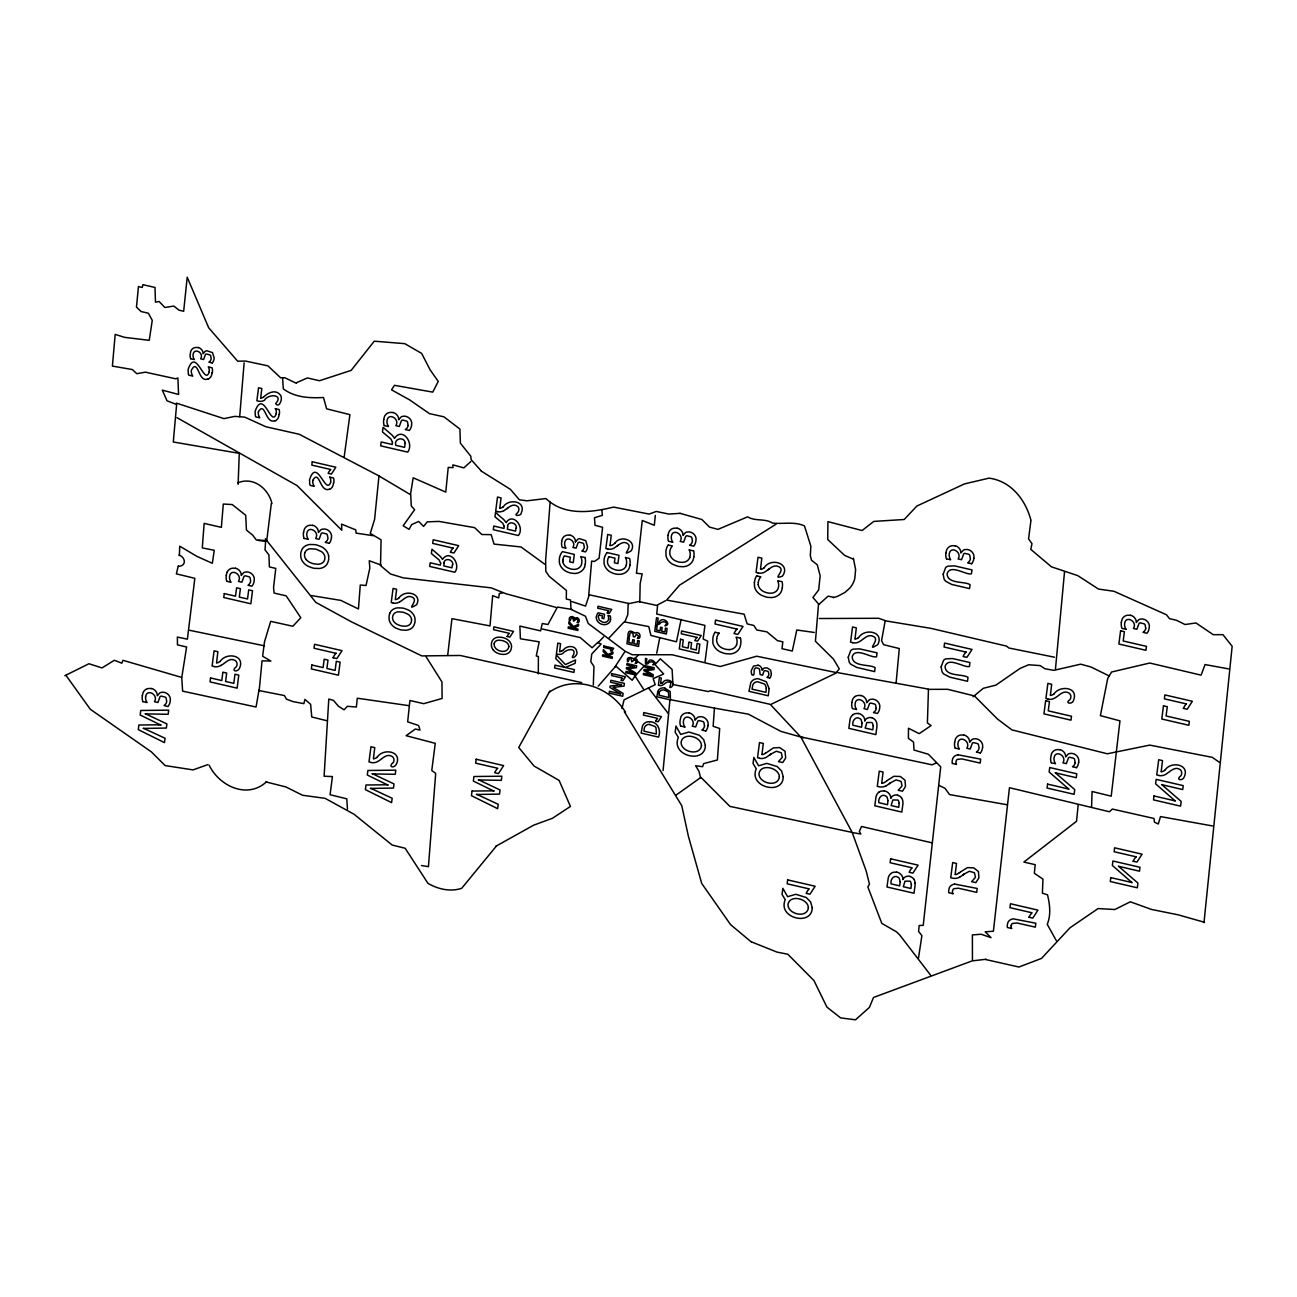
<?xml version="1.0" encoding="UTF-8"?>
<svg xmlns="http://www.w3.org/2000/svg" width="1297" height="1297" viewBox="0 0 1297 1297"><rect width="100%" height="100%" fill="white"/><g stroke="black" fill="none" stroke-linecap="round" stroke-linejoin="round"><path stroke-width="1.5" d="M538.304 673.873L538.385 656.477L536.277 655.99L539.195 641.837L520.389 638.773L519.87 626.078L540.606 630.877L542.292 623.533L547.95 624.522L557.467 607.061L571.993 609.46M639.778 602.197L640.167 583.569L642.177 573.89L636.438 573.242L642.258 520.47L654.304 525.285L655.325 515.379M1091.588 806.945L1092.058 791.494L1111.221 796.163L1119.959 720.856L1100.375 715.636L1107.735 678.331L1111.594 672.008L1149.742 663.026L1201.119 675.153L1205.026 664.567L1228.535 668.879M593.329 685.011L593.961 666.447L590.784 661.648L591.772 653.996L601.176 643.993L598.03 642.809L603.608 636.892M179.391 555.651L179.732 546.183L197.014 556.429L212.335 563.287L214.248 550.285L202.283 547.901L204.148 523.388L221.365 527.376L223.295 504.047L232.212 504.549L245.717 515.282L246.43 530.051L252.769 535.223L256.32 539.957L266.744 540.606L271.332 503.479M238.113 484.284L239.28 453.366L173.295 441.985L176.619 404.551L167.037 400.773L162.287 390.121L178.581 394.483L177.884 377.946L175.792 378.821L145.345 372.158L136.817 373.698L132.326 369.532L112.401 366.094L115.19 334.383L124.658 337.366L149.236 340.317L152.268 320.359L148.377 313.226L141.146 311.556L136.461 307.146L138.471 286.572L142.297 287.448L142.881 284.659L154.992 287.464L155.494 302.201L159.093 301.471L164.881 307.502L173.83 306.06L178.986 310.178L183.671 311.264L187.206 277.201L208.687 327.784L237.643 361.182L245.538 361.069L267.912 365.851L280.606 377.767L284.983 377.8L296.527 383.393M628.218 603.348L627.764 614.746L624.797 621.96L648.776 626.597L650.932 635.449L676.45 641.804L681.12 619.431M562.849 560.028L562.882 561.633M663.059 770.613L669.982 699.618L714.469 708.113L713.139 726.288L719.689 728.492L717.387 759.977L703.752 763.576L702.585 766.689L695.614 765.749L698.953 771.261L700.623 777.957M771.423 673.856L770.58 670.176L767.451 668.036A6.696 5.658 28.5 0 0 766.543 667.874L765.295 667.874A4.345 3.68 28.5 0 0 763.593 668.522L762.069 670.322A5.026 4.248 28.5 0 0 758.032 665.102M550.155 501.923L545.632 560.061L545.826 571.393L549.198 576.338L566.416 590.443L566.303 599.036L570.518 600.008L570.988 609.331L585.466 616.253L588.206 623.435L625.349 651.37L632.255 654.758L672.008 654.742L720.273 666.512L756.686 656.217L836.419 672.592M239.702 416.645L244.128 362.868M818.537 604.224L815.424 641.269L833.485 659.135L839.24 668.798L836.014 673.094L770.467 704.595L800.979 737.231L852.145 832.35L866.185 870.984L869.476 884.23L867.806 886.824L881.782 923.351L896.389 931.797L899.664 934.926L930.824 975.457M588.692 595.55L591.643 561.066L594.383 561.471L599.101 558.277L602.602 527.295L595.015 525.317L594.464 517.746L602.392 515.298L601.808 509.98M918.454 958.288L921.891 935.64L918.616 931.489L919.135 925.523L923.221 925.345L940.714 766.819L928.409 754.27L914.012 750.039L913.526 742.03L908.419 738.382L908.467 728.233L919.168 733.648L931.1 725.59L927.404 722.932L928.457 689.356L947.718 689.307L974.469 695.954L997.571 719.105L1011.871 729.871L1107.33 753.784L1149.758 745.11L1212.273 757.335L1219.472 762.377M896.097 682.984L899.291 648.549L883.565 644.674L881.571 640.605L885.04 621.571M1055.466 669.155L1064.529 571.815M408.101 425.448L407.501 421.947A3.21 2.724 28.5 0 0 406.691 421.087L402.654 420.066A3.551 2.999 28.5 0 0 401.486 420.536L399.281 426.47L395.877 425.675C400.254 418.704 388.046 412.041 387.025 420.763A9.792 8.285 28.5 0 0 388.452 426.535L384.366 425.578M657.579 605.65L656.736 614.016L704.92 625.397L703.169 638.983L707.692 641.156L705.065 661.519M704.482 725.947L703.882 722.445A3.21 2.724 28.5 0 0 703.071 721.586L699.034 720.565A3.551 2.999 28.5 0 0 697.867 721.035L695.678 726.968L692.258 726.174C696.651 719.187 684.411 712.556 683.406 721.262A9.792 8.285 28.5 0 0 684.832 727.033M876.172 708.454L875.588 704.968A3.21 2.724 28.5 0 0 874.778 704.093L870.741 703.071A3.551 2.999 28.5 0 0 869.574 703.541L867.369 709.475L863.964 708.681C868.358 701.693 856.101 695.062 855.096 703.768A9.792 8.285 28.5 0 0 856.539 709.54L852.453 708.584A13.392 11.333 28.5 0 1 851.87 702.634M1075.132 762.636L1074.548 759.134A3.21 2.724 28.5 0 0 1073.738 758.275L1069.701 757.253A3.551 2.999 28.5 0 0 1068.533 757.724L1066.329 763.657L1062.924 762.863C1067.318 755.875 1055.061 749.244 1054.056 757.951A9.792 8.285 28.5 0 0 1055.499 763.722L1051.413 762.766M1078.18 804.756L1076.542 821.277L1023.884 862.067L1035.201 864.694L1034.341 873.286L1042.966 879.123L1042.399 893.195L1047.522 894.833C1049.808 904.382 1051.17 915.05 1047.246 924.307L1056.277 940.601M1145.705 628.251L1145.105 624.749A3.21 2.724 28.5 0 0 1144.294 623.889L1140.258 622.868A3.551 2.999 28.5 0 0 1139.09 623.338L1136.885 629.272L1133.481 628.478C1137.874 621.49 1125.634 614.859 1124.629 623.565A9.792 8.285 28.5 0 0 1126.055 629.337M1203.989 922.67L1232.15 646.295L1222.958 634.655L1213.279 634.687L1195.947 622.965L1185.053 624.522L1176.444 620.258L1169.505 618.653L1166.457 614.762L1113.977 591.286L1098.462 589.049L1077.791 575.641L1051.429 566.821L1030.775 549.344L1032.007 543.735L1028.57 538.855L1030.953 520.373M716.657 638.724L716.641 640.945A9.063 7.669 28.5 0 0 722.364 648.143L724.877 649.067A16.213 13.716 28.5 0 0 726.596 649.424L729.271 649.619M754.368 582.337L754.53 586.698A12.111 10.246 28.5 0 0 756.978 591.627A12.824 10.846 28.5 0 0 761.55 595.307L765.538 596.847A20.622 17.461 28.5 0 0 767.873 597.35L771.553 597.56A13.667 11.56 28.5 0 0 777.211 595.907A14.77 12.5 28.5 0 0 778.265 595.193A13.862 11.722 28.5 0 0 781.556 590.946L782.35 587.817M758.291 582.321L758.275 584.542M331.465 537.866C332.567 532.727 327.476 527.911 322.402 529.192A6.015 5.091 28.5 0 0 320.959 529.727L318.397 532.516A7.036 5.95 28.5 0 0 312.739 525.204M708.049 725.526C709.151 720.402 704.06 715.571 698.986 716.852A6.015 5.091 28.5 0 0 697.543 717.387L694.981 720.192A7.036 5.95 28.5 0 0 689.323 712.864M973.885 558.294C974.987 553.171 969.897 548.355 964.822 549.62A6.015 5.091 28.5 0 0 963.379 550.171L960.818 552.96A7.036 5.95 28.5 0 0 955.159 545.648M982.591 747.575C983.693 742.451 978.603 737.636 973.528 738.901A6.015 5.091 28.5 0 0 972.085 739.452L969.605 742.257A7.036 5.95 28.5 0 0 963.866 734.929M1078.699 762.214C1079.801 757.091 1074.71 752.26 1069.636 753.541A6.015 5.091 28.5 0 0 1068.193 754.076L1065.648 756.881A7.036 5.95 28.5 0 0 1059.973 749.553M447.692 655.342L451.94 618.669L490.007 625.916L492.665 595.631L498.713 597.933L499.28 593.556L502.393 592.924M260.697 397.871L261.832 388.533L258.557 387.771L256.871 400.773L258.703 401.195A8.82 7.474 28.5 0 0 264.507 400.254C268.268 393.445 284.108 394.239 275.71 403.545C278.725 408.814 283.589 398.682 280.233 394.855C275.645 389.051 267.912 392.683 263.729 396.963M372.271 773.839L372.271 773.774A16.521 13.975 28.5 0 0 374.817 773.936M395.374 599.376L396.606 589.26L393.056 588.433L391.24 602.521L393.218 602.975M444.174 562.882L443.785 565.93L451.972 567.827L452.377 564.746M499.831 508.002L501.064 497.886L497.513 497.059L495.697 511.148L497.675 511.602M507.743 526.16L507.354 529.208L515.541 531.105L515.947 528.025M559.607 651.516L560.547 643.734L557.823 643.101L556.413 653.931L557.937 654.288A7.36 6.226 28.5 0 0 562.785 653.493C565.541 649.489 576.208 646.879 573.712 654.531C568.767 661 578.705 656.201 576.776 651.516C575.884 645.128 567.032 645.322 563.644 649.635M564.487 667.355L554.97 665.15L554.597 667.955L573.939 672.43L574.295 669.625L565.216 667.469A4.75 4.021 28.5 0 0 565.93 667.209L575.106 663.367L575.56 659.946L565.395 664.583L556.283 654.953L555.813 658.681L564.13 666.998M610.028 545.389L611.244 535.256L607.709 534.445L605.877 548.518L607.855 548.988M646.36 662.637L646.83 658.73L645.468 658.422L645.517 664.015A3.68 3.113 28.5 0 0 647.933 663.626C650.105 660.092 656.169 662.264 652.813 664.842C659.606 664.242 649.716 656.736 648.597 661.519M657.595 622.852L658.163 618.183L656.525 617.794L655.682 624.295L656.59 624.505A4.41 3.729 28.5 0 0 659.492 624.035C661.94 619.869 669.803 622.187 664.923 625.803C672.721 624.781 662.232 614.973 659.119 622.398A2.837 2.399 28.5 0 1 657.628 622.965M659.265 693.652L659.054 695.257L668.782 697.51L668.474 692.63A3.599 3.048 28.5 0 0 667.631 691.625L665.393 690.49M761.988 754.335L763.301 743.44L759.491 742.549L757.529 757.724L759.653 758.21M855.031 638.756L856.344 627.845L852.534 626.97L850.573 642.128L852.696 642.631M955.192 874.356L956.505 863.445L952.695 862.57L950.733 877.729L952.857 878.231A10.295 8.706 28.5 0 0 959.634 877.129M1050.375 695.176L1051.689 684.265L1047.879 683.373L1045.917 698.548L1048.057 699.034M344.191 456.852L349.914 414.651L326.601 408.814L323.504 397.498C309.643 398.244 294.857 397.579 283.33 388.873L282.633 378.562M209.255 371.769C204.553 386.846 196.09 346.234 188.162 369.337A10.263 8.69 28.5 0 0 188.114 369.775L188.276 373.39A7.944 6.728 28.5 0 0 188.73 375.157L192.767 376.065A9.355 7.928 28.5 0 1 191.372 370.245C198.392 357.259 198.068 383.458 207.893 378.902M276.277 413.63C271.365 428.675 263.567 387.998 255.185 411.1A10.263 8.69 28.5 0 0 255.136 411.538L255.298 415.153A7.944 6.728 28.5 0 0 255.752 416.921L259.805 417.829A9.355 7.928 28.5 0 1 258.395 412.008M330.703 482.111C325.79 496.297 316.987 456.625 309.61 479.582A10.263 8.69 28.5 0 0 309.561 480.02L309.724 483.635A7.944 6.728 28.5 0 0 310.178 485.402L314.214 486.31A9.355 7.928 28.5 0 1 312.82 480.49M258.265 411.96C265.22 400.125 265.285 424.605 274.932 420.666M312.674 480.441C319.629 468.606 319.711 493.087 329.341 489.147M145.637 696.797C146.642 688.107 158.883 694.738 154.489 701.726L157.91 702.504L160.098 696.57A3.551 2.999 28.5 0 1 161.266 696.116L165.303 697.121A3.21 2.724 28.5 0 1 166.113 697.997L166.713 701.499A8.431 7.134 28.5 0 1 164.054 705.552L167.978 706.492A13.878 11.738 28.5 0 0 170.215 701.061C171.463 695.97 166.243 691.106 161.217 692.403A6.015 5.091 28.5 0 0 159.774 692.938L157.294 695.759A7.036 5.95 28.5 0 0 151.554 688.415M142.281 695.63L143.108 692.566A9.76 8.252 28.5 0 1 145.637 689.534M226.229 575.333L227.072 572.269M303.466 532.418L304.309 529.354A9.76 8.252 28.5 0 1 306.822 526.323L307.178 526.128A7.409 6.274 28.5 0 1 311.361 525.269L311.799 525.334A9.306 7.879 28.5 0 1 312.69 525.496M383.653 419.58L384.496 416.515A9.76 8.252 28.5 0 1 387.025 413.484L387.365 413.289A7.409 6.274 28.5 0 1 391.564 412.446L391.986 412.495A9.306 7.879 28.5 0 1 392.878 412.673M667.987 535.288L668.83 532.224A9.76 8.252 28.5 0 1 671.343 529.192L671.7 529.014A7.409 6.274 28.5 0 1 675.883 528.155L676.321 528.219A9.306 7.879 28.5 0 1 677.212 528.382M851.74 702.585L852.583 699.521A9.76 8.252 28.5 0 1 855.096 696.489M945.886 552.862L946.729 549.782A9.76 8.252 28.5 0 1 949.242 546.75L949.599 546.572A7.409 6.274 28.5 0 1 953.781 545.713L954.219 545.778A9.306 7.879 28.5 0 1 955.111 545.94M954.592 742.143L955.435 739.079A9.76 8.252 28.5 0 1 957.948 736.048L958.305 735.853A7.409 6.274 28.5 0 1 962.487 734.994L962.925 735.059A9.306 7.879 28.5 0 1 963.817 735.221M1121.257 622.382L1122.1 619.317A9.76 8.252 28.5 0 1 1124.629 616.286L1124.969 616.091A7.409 6.274 28.5 0 1 1129.168 615.248L1129.59 615.297A9.306 7.879 28.5 0 1 1130.481 615.475M585.32 564.114L584.558 567.097M630.018 565.022L629.256 568.005A13.343 11.3 28.5 0 1 624.651 573.031A12.857 10.879 28.5 0 1 618.669 574.36L615.913 574.052A18.401 15.564 28.5 0 1 613.821 573.517L610.725 572.253A11.916 10.084 28.5 0 1 604.062 563.433L604.029 559.866A19.406 16.423 28.5 0 1 607.077 552.538M693.879 556.98L693.084 560.109A13.862 11.722 28.5 0 1 689.793 564.357A14.77 12.5 28.5 0 1 688.723 565.054A13.667 11.56 28.5 0 1 683.081 566.724L679.401 566.513A20.622 17.461 28.5 0 1 677.066 566.011L673.062 564.471A12.824 10.846 28.5 0 1 668.49 560.79A12.111 10.246 28.5 0 1 666.042 555.862L665.896 551.501A18.109 15.321 28.5 0 1 668.198 544.999M410.565 494.092L413.176 477.782L445.779 492.098L448.227 467.423L453.01 467.617L452.864 464.877L463.872 467.877L470.762 461.586M259.027 689.891L256.06 707.011L182.618 691.139L181.775 678.088M561.633 541.319L562.185 539.276A9.128 7.717 28.5 0 1 564.681 536.099A7.004 5.934 28.5 0 1 569.302 535.175A8.641 7.312 28.5 0 1 570.129 535.337M1011.141 925.75L1011.563 924.421A3.713 3.145 28.5 0 1 1012.438 923.496L1016.994 922.978L1035.33 927.16L1035.833 923.221L1013.233 918.843A8.382 7.085 28.5 0 0 1007.834 922.637L1007.364 924.68A10.019 8.479 28.5 0 0 1007.396 927.501L1011.611 928.457M656.72 653.25L659.687 638.156M178.273 565.93L176.376 573.858L194.842 578.332L187.4 639.178L177.381 637.054L177.462 644.868L186.606 646.992L181.791 677.439L122.907 660.303L121.869 663.172L114.363 660.27L101.993 667.923L88.958 663.74L64.85 675.705M621.944 708.551L624.1 699.813L655.18 684.686L653.185 678.59L663.659 674.018L655.001 664.583L660.319 658.811L672.105 669.447L672.948 684.508L708.259 691.56L710.399 690.701L769.705 704.222M626.24 565.314L626.5 564.033A13.229 11.187 28.5 0 0 625.511 557.467M689.712 557.451L689.972 556.575A12.451 10.538 28.5 0 0 689.258 549.896M736.55 644.69L736.809 643.815A12.451 10.538 28.5 0 0 736.096 637.135L740.392 638.14M304.941 552.635L304.714 553.397A10.668 9.03 28.5 0 0 304.519 554.613L304.519 555.408A7.409 6.274 28.5 0 0 306.076 559.429M657.757 691.658L656.898 696.781L670.436 699.91L670.209 691.56L664.761 688.14M390.04 612.784L389.311 614.908A17.056 14.445 28.5 0 0 389.035 616.707L389.149 619.577A11.187 9.468 28.5 0 0 391.597 624.684A12.224 10.344 28.5 0 0 395.909 628.105L399.654 629.548A20.995 17.769 28.5 0 0 401.827 630.002L405.88 630.229A12.289 10.392 28.5 0 0 410.873 628.705A11.268 9.533 28.5 0 0 413.808 625.64L414.797 622.965A17.51 14.818 28.5 0 0 415.072 621.15L415.04 618.88A11.138 9.419 28.5 0 0 412.527 613.319A12.159 10.295 28.5 0 0 408.198 609.914L404.453 608.488A21.595 18.271 28.5 0 0 402.248 608.017L397.547 607.839A11.608 9.825 28.5 0 0 389.992 612.768M575.43 541.87L577.813 539.26A5.626 4.75 28.5 0 1 579.646 538.677L585.709 540.671L587.557 546.815A12.889 10.911 28.5 0 1 585.498 551.906L581.818 551.03A7.831 6.631 28.5 0 0 584.331 547.237L583.715 543.962A2.983 2.529 28.5 0 0 582.953 543.151L579.208 542.211A3.307 2.789 28.5 0 0 578.122 542.649L576.079 548.161L572.917 547.415C576.97 540.946 565.638 534.769 564.681 542.859A9.095 7.685 28.5 0 0 566.011 548.226L562.217 547.334A12.808 10.83 28.5 0 1 561.779 541.368M574.571 619.009L575.155 618.215A2.221 1.881 28.5 0 1 576.354 617.761L576.776 617.777M549.912 690.977L518.719 747.477L534.056 766.041L559.12 780.421L570.437 806.426L552.473 818.261L533.618 825.2L495.843 846.26M614.908 667.015L624.716 651.921M496.556 845.855L461.716 888.267C450.513 892.141 437.997 889.158 427.978 883.37L405.15 848.254L392.197 845.06L353.935 814.176L325.109 798.336L302.525 795.256L285.859 786.922L265.917 781.913M598.241 686.162L615.799 666.091L632.19 680.26L635.027 675.964L643.669 689.453M634.703 676.564L644.187 665.912L634.184 659.071L638.221 655.277M609.055 637.929L624.035 622.009M598.112 642.161L592.081 647.738L580.213 637.557L542.308 629.013M973.09 696.765L983.321 688.302L995.885 685.124L1020.091 668.409L1028.667 664.761L1040.21 665.62L1044.879 668.733L1053.796 670.354L1080.693 664.177L1090.955 666.998L1109.308 675.996M398.665 598.387C404.388 588.741 422.741 593.329 416.596 604.694C404.551 612.022 419.271 600.608 412.527 597.317C407.323 594.415 403.87 599.668 399.557 602.003M614.94 543.2C620.89 534.088 637.492 540.979 631.153 550.868C619.69 557.483 632.741 547.723 627.91 543.897C623.306 539.941 618.377 545.291 614.308 547.95A9.565 8.09 28.5 0 1 607.855 549.134M563.384 649.846L562.217 650.705M765.522 753.281L773.352 747.915L779.513 747.558L785.058 751.255L785.674 758.048L782.74 762.539L778.443 761.647L782.286 757.318L781.329 752.795L776.384 751.239L770.921 754.06M887.164 780.518L893.876 776.287L900.361 776.498L904.998 780.194L905.501 786.452L902.501 791.17L898.205 790.278L902.047 785.95L901.091 781.442L896.049 779.886L890.585 782.788M960.477 871.989L958.84 873.205M615.167 543.021L613.319 544.4A6.161 5.22 28.5 0 1 610.093 545.632M960.72 871.795L967.465 867.612L973.788 867.871L978.424 871.568L978.927 877.826L975.847 882.625L971.648 881.652L975.474 877.323L974.452 872.735L969.362 871.276L964.011 874.162M886.921 780.713L885.3 781.913A6.631 5.61 28.5 0 1 881.83 783.242M617.307 545.924L618.118 545.291M768.359 569.626C770.71 567.551 775.103 564.373 778.784 566.708C786.695 570.453 770.694 580.424 782.383 576.16C791.478 563.692 770.58 556.77 764.063 567.989M507.014 508.619L507.938 507.905M769.721 755L770.71 754.238L766.478 757.172A10.295 8.706 28.5 0 1 759.653 758.372M889.499 783.631L890.472 782.869L886.256 785.804M769.348 568.864L765.019 571.88A10.295 8.706 28.5 0 1 758.178 573.079M962.812 875.102L959.812 877.112M676.11 795.061L700.947 777.357L729.871 806.377L850.929 832.155M662.508 682.887C665.928 676.694 676.548 682.206 671.635 686.956C666.755 689.696 673.694 682.303 669.171 682.076C666.771 681.265 665.004 683.762 662.88 684.913A5.156 4.361 28.5 0 1 659.46 685.513M266.615 781.669C247.419 799.568 219.339 786.128 209.174 765.262M1054.039 694.025C1059.195 685.27 1078.585 686.648 1073.705 699.926C1072.684 705.065 1064.043 703.363 1069.912 699.732C1071.354 697.77 1071.322 694.56 1069.133 693.133C1063.556 689.615 1059.406 695.484 1054.883 697.997A10.295 8.706 28.5 0 1 1048.041 699.196M220.101 661.551C225.937 652.018 245.36 654.823 239.621 667.971C238.016 672.592 230.088 671.441 236.394 666.658C237.708 664.615 237.059 661.454 235.13 660.465C229.747 657.157 225.354 663.107 221.057 665.458M503.123 507.014C508.602 497.983 526.598 501.064 521.297 512.882C521.507 516.238 512.574 516.255 517.357 513.012C519.011 511.31 519.448 508.44 518.119 506.932C513.369 502.117 508.213 508.019 504.014 510.629M376.989 757.48C382.907 747.753 402.248 751.093 396.558 763.803C394.45 768.862 387.236 767.127 393.38 762.409C394.515 759.993 394.045 757.545 391.807 756.264C386.409 753.233 382.226 759.085 377.946 761.388A10.295 8.706 28.5 0 1 371.104 762.571M858.565 637.686C864.548 627.829 884.424 631.396 877.842 644.577C864.613 652.715 880.874 639.729 873.594 636.6C868.228 633.293 863.802 639.243 859.522 641.593A10.295 8.706 28.5 0 1 852.696 642.793M1164.738 770.45C1170.721 760.609 1190.224 764.225 1184.21 776.968C1183.01 781.183 1174.774 780.227 1180.935 775.736C1182.329 773.434 1181.778 770.629 1179.946 769.494C1175.001 765.96 1169.91 771.812 1165.695 774.358A10.295 8.706 28.5 0 1 1158.87 775.557M853.102 714.631L853.75 714.242A7.052 5.966 28.5 0 1 857.901 713.561L858.338 713.642M879.058 792.11L879.706 791.705A7.052 5.966 28.5 0 1 883.857 791.04L884.295 791.105M776.044 524.166L679.466 585.239L666.658 600.073L744.121 614.194L747.169 623.906L753.816 625.446L756.767 629.969L766.916 631.866L777.438 640.621L782.853 641.869L781.961 648.662L792.305 651.045L796.796 630.002L814.224 632.45M855.112 696.505L855.453 696.311A7.409 6.274 28.5 0 1 859.635 695.451L860.073 695.5A9.306 7.879 28.5 0 1 860.965 695.678M549.312 692.209C575.138 674.002 609.866 687.037 625.559 712.199M665.556 600.722L656.59 605.407L638.854 601.532L629.207 603.591L589.308 594.788L585.563 606.104L571.961 601.597M936.142 763.058L932.105 764.825L801.676 737.101M296.51 382.68L307.421 377.946L319.467 380.734L351.147 370.391L374.266 341.176L404.81 343.673L421.638 353.4L430.15 369.904L438.24 381.399L432.76 392.132L394.45 385.306L391.548 389.846L409.593 399.865L429.453 413.63L443.931 416.823L459.916 429.048L460.386 443.201L470.762 456.187L471.184 459.754L481.268 470.941M573.809 627.861L578.413 625.932L578.624 624.23L573.55 626.548L568.994 621.733L568.751 623.598L572.885 627.732M608.212 655.763L612.8 653.85L613.027 652.132L607.953 654.45L603.381 649.635L603.154 651.499L607.288 655.634M207.942 764.582L193.026 769.899L165.108 765.57L151.344 751.855L90.287 709.264L65.985 675.38M833.274 597.609L833.614 597.512A41.439 35.068 28.5 0 0 837.943 596.134L844.947 592.421L849.697 588.206A32.393 27.415 28.5 0 0 854.804 578.608L855.615 569.61L853.361 558.229M178.435 566.351C186.736 566.14 185.617 557.272 179.035 554.986M237.87 482.857C253.239 476.258 268.657 488.677 271.965 503.625M986.206 959.245L972.199 960.882L873.513 997.474L869.379 1007.429L855.517 1019.799L840.651 1017.918L826.935 1007.137L813.949 980.548L787.798 954.219L777.114 952.144L751.725 941.979M958.061 754.789L980.678 759.167L980.175 763.09L961.839 758.907L957.283 759.426A3.713 3.145 28.5 0 0 956.408 760.366L955.986 761.696A5.075 4.296 28.5 0 0 956.408 764.419M954.608 884.084L977.225 888.461L976.706 892.385L958.37 888.202L953.83 888.721A3.713 3.145 28.5 0 0 952.955 889.661L952.517 890.99A5.075 4.296 28.5 0 0 952.938 893.714M629.71 668.522L636.405 667.728L636.665 665.799L626.986 663.561L626.808 664.972L634.59 666.788A5.237 4.426 28.5 0 0 634.006 666.804L626.451 667.679L626.338 668.652L633.179 672.867A5.934 5.01 28.5 0 0 633.811 673.175L634.103 673.305M647.252 670.452L653.964 669.657L654.207 667.728L644.544 665.491L644.366 666.901L652.213 668.717A5.237 4.426 28.5 0 0 651.564 668.733L644.009 669.609L643.879 670.581L650.721 674.797A5.934 5.01 28.5 0 0 651.37 675.105L651.661 675.234M614.665 687.215L624.052 686.113L624.392 683.406L610.855 680.277L610.611 682.238L621.587 684.784A7.328 6.193 28.5 0 0 620.696 684.816L610.109 686.048L609.93 687.41L619.512 693.295A8.301 7.02 28.5 0 0 620.42 693.733L620.825 693.927A13.845 11.705 28.5 0 0 620.225 693.782L609.444 691.252L609.201 693.133L622.722 696.262L623.095 693.425L613.724 687.75A8.966 7.587 28.5 0 0 613.011 687.378L614.356 687.248M629.418 668.555L628.526 668.603A6.404 5.415 28.5 0 1 629.029 668.912L635.725 672.948L635.465 674.975L625.803 672.738L625.981 671.408L633.682 673.208M647.041 670.468L646.084 670.533A6.404 5.415 28.5 0 1 646.587 670.841L653.283 674.878L653.023 676.904L643.361 674.667L643.523 673.338L651.224 675.137M680.131 513.353L668.863 514.066L656.25 511.456L649.165 514.082L613.53 507.095C591.302 512.526 564.13 516.109 545.988 498.551L527.068 500.804L519.4 499.815L510.451 489.374L481.252 471.087M158.445 724.796L138.876 725.007L138.276 729.627L164.476 742.63L165.043 738.252L145.783 729.287A15.078 12.759 28.5 0 0 143.237 728.363L143.237 728.265A16.683 14.105 28.5 0 0 145.896 728.379L166.356 728.055L166.891 723.937L147.518 714.744A16.666 14.105 28.5 0 0 145.151 713.853L145.151 713.772A16.521 13.975 28.5 0 0 147.696 713.934L168.156 714.29L168.691 710.156L140.757 710.48L140.173 715.004L158.51 723.969A13.651 11.543 28.5 0 0 161.12 724.926L161.104 725.007A13.44 11.381 28.5 0 0 158.445 724.796M819.315 618.523L878.636 618.28L886.386 620.987L931.035 628.38L1006.521 646.101L1008.807 647.981L1054.477 657.206M374.817 773.969L395.261 774.293L395.796 770.159L367.878 770.483L367.294 775.006L385.631 783.972A13.651 11.543 28.5 0 0 388.225 784.928L388.225 785.009A13.44 11.381 28.5 0 0 385.566 784.798L365.997 785.009L365.397 789.646L391.597 802.632L392.164 798.255L372.904 789.289A15.078 12.759 28.5 0 0 370.342 788.365L370.358 788.268A16.683 14.105 28.5 0 0 373.017 788.381L393.477 788.057L394.012 783.939L374.638 774.747A16.666 14.105 28.5 0 0 372.255 773.855M634.914 658.471L634.492 658.454A2.221 1.881 28.5 0 0 633.293 658.908C633.26 657.984 625.932 655.212 627.472 661.454C628.153 663.886 630.391 652.504 631.72 661.843C632.336 661.908 635.287 657.741 636.097 661.389A3.551 3.016 28.5 0 1 636.065 661.859A3.016 2.545 28.5 0 1 635.125 663.205C638.075 664.583 638.108 658.714 635.384 658.552M649.505 724.553L654.92 726.466A4.621 3.907 28.5 0 1 656.006 727.747L656.395 734.037L643.896 731.135L644.269 728.428A6.29 5.318 28.5 0 1 649.473 724.31M649.797 721.78C657.822 721.586 661.324 730.406 658.519 737.118L641.123 733.097L642.55 725.704A8.836 7.474 28.5 0 1 649.781 721.683M258.379 540.476L265.626 541.254L265.01 549.896L268.917 554.873L269.387 566.919L275.775 568.41L273.554 587.509L274.105 593.053L286.167 595.842L300.807 617.712L292.863 626.256L270.7 621.344L264.507 641.788L262.626 656.233L270.878 661.065L262.043 660.822L259.189 690.604L284.4 695.549L286.459 699.18L292.992 701.596L303.871 703.655L304.925 699.391L310.615 704.32L311.766 716.998L326.504 720.629M373.001 535.677L356.108 533.116L355.767 529.889L341.565 524.118L341.776 530.246L297.143 485.645L176.992 417.683M896.47 872.281L896.049 872.216A7.052 5.966 28.5 0 0 891.898 872.865L891.25 873.286A10.814 9.144 28.5 0 0 888.267 877.874L886.97 886.986L914.028 893.244L915.034 885.543A17.023 14.413 28.5 0 0 915.131 884.262L915.098 883.046M311.28 595.566L340.803 600.381L358.442 608.974L360.274 585.044L366.046 585.482L369.823 568.086L369.24 560.742L381.107 565.07M408.75 705.633L357.275 698.208L356.383 707.027L347.353 706.298L344.11 709.832L338.485 706.265L333.426 700.364L328.79 699.067L324.104 776.222L332.421 776.563L330.07 794.737L346.769 798.822L347.466 809.133M421.476 865.521L428.432 866.672L435.695 773.434L431.771 770.483L435.273 743.343L406.123 735.691L415.348 729.027L420.017 730.114L418.591 725.493L407.663 721.845L409.917 700.493L423.697 703.671L442.099 698.467L441.969 681.979L426.21 656.914M853.377 832.739L860.819 834.003L859.376 831.409L861.532 826.497L931.894 842.791M1007.25 804.772L949.534 794.575L945.027 788.333L939.077 785.382M714.469 708.113L748.401 714.161L780.875 731.378L803.362 737.717M1212.744 825.994L1160.507 816.591L1158.286 823.984L1154.46 822.185L1153.941 818.456L1112.34 809.052L1109.454 811.76L1009.455 787.701L993.405 931.23L985.217 931.813L991.038 937.666L981.099 934.245L972.393 934.926L972.442 959.975M837.894 672.657L928.23 689.08M189.735 630.326L264.491 645.841M757.983 665.312L753.573 666.074L751.401 670.257A9.841 8.333 28.5 0 0 751.79 674.553M581.721 682.627L460.273 655.471L421.833 655.909L351.617 621.928L315.771 602.343L265.318 538.758M985.525 959.488L1018.923 967.027L1041.507 958.418L1069.993 927.793L1098.105 908.565L1114.853 909.521L1130.303 901.788L1151.428 909.424L1178.114 914.823L1204.508 922.297M212.222 362.933L208.898 362.155A7.231 6.112 28.5 0 0 211.216 358.669L210.633 355.654A2.756 2.335 28.5 0 0 209.936 354.892L206.482 354.032A3.048 2.578 28.5 0 0 205.477 354.421L203.597 359.512L200.662 358.831C204.391 352.897 193.983 347.11 193.075 354.616A8.398 7.101 28.5 0 0 194.307 359.577L190.805 358.75M405.475 429.55L409.366 430.458A13.878 11.738 28.5 0 0 411.603 425.011C412.851 419.92 407.631 415.072 402.605 416.353A6.015 5.091 28.5 0 0 401.162 416.888L398.665 419.709A7.036 5.95 28.5 0 0 392.942 412.381M971.583 563.725L967.708 562.833A8.431 7.134 28.5 0 0 970.415 558.748L969.734 555.229A3.21 2.724 28.5 0 0 968.924 554.354L964.887 553.349A3.551 2.999 28.5 0 0 963.72 553.803L961.515 559.737L958.11 558.942C962.487 551.971 950.279 545.324 949.242 554.03A9.792 8.285 28.5 0 0 950.685 559.801L946.599 558.861M275.321 408.668L279.147 409.56L279.487 411.327A21.174 17.915 28.5 0 1 279.325 414.489M1126.072 629.337L1121.97 628.38A13.392 11.333 28.5 0 1 1121.402 622.43M689.809 545.259L693.684 546.167A13.878 11.738 28.5 0 0 695.922 540.719C697.186 535.629 691.95 530.781 686.924 532.062A6.015 5.091 28.5 0 0 685.481 532.597L683 535.418A7.036 5.95 28.5 0 0 677.261 528.09M668.701 541.303L672.786 542.243A9.792 8.285 28.5 0 1 671.311 536.455C672.397 527.782 684.573 534.396 680.212 541.384L683.616 542.178L685.805 536.245A3.551 2.999 28.5 0 1 686.988 535.774L691.025 536.796A3.21 2.724 28.5 0 1 691.836 537.671L692.42 541.157A8.431 7.134 28.5 0 1 689.777 545.226M668.312 545.064L672.381 546.005A12.743 10.781 28.5 0 0 669.868 551.501L669.787 553.706A9.063 7.669 28.5 0 0 675.526 560.904L678.039 561.828A16.213 13.716 28.5 0 0 679.758 562.201L682.433 562.379A9.614 8.139 28.5 0 0 689.761 557.483M689.226 549.912L693.555 550.917M760.512 569.043L761.825 558.148L758.015 557.256L756.054 572.431L758.194 572.917M756.8 575.9L760.853 576.841A12.743 10.781 28.5 0 0 758.34 582.337M329.746 477.15L333.556 478.026L333.913 479.809A21.174 17.915 28.5 0 1 333.751 482.954M833.679 597.382L828.167 596.117L818.926 604.402L812.911 597.479L818.666 589.973L820.158 575.787L817.305 564.86L811.533 560.207L810.317 555.829L810.868 546.167L804.448 525.885C794.023 521.248 783.323 524.28 772.526 523.08C764.679 518.119 755.34 521.605 747.607 516.838L717.954 529.387L709.556 527.117L701.855 519.497L679.952 513.32M607.126 552.571L619.009 555.311L617.923 563.595L614.389 562.785L614.989 558.148L609.104 556.786M625.43 557.483L629.629 558.456A19.747 16.715 28.5 0 1 629.92 565.006M584.947 557.548L580.732 556.575A13.229 11.187 28.5 0 1 581.753 563.109L581.542 564.39A9.241 7.814 28.5 0 1 573.274 569.367L571.766 569.172A15.953 13.505 28.5 0 1 570.194 568.783L567.438 567.664A7.944 6.728 28.5 0 1 562.785 561.633M966.2 652.132L944.07 647.008L944.573 643.069L972.053 649.44L966.946 657.32L963.071 656.541A17.996 15.224 28.5 0 1 966.135 652.067M1186.512 703.963L1164.382 698.84L1164.884 694.916L1192.348 701.272L1187.193 709.264L1183.383 708.389M453.253 548.161L432.695 543.394L433.182 539.763L458.684 545.664L453.934 552.976L450.351 552.263A16.699 14.137 28.5 0 1 453.188 548.096M737.182 629.126L715.052 624.003L715.555 620.079L743.019 626.435L737.863 634.428L734.053 633.552A17.996 15.224 28.5 0 1 737.101 629.061M715.166 632.304L719.219 633.244M329.162 543.281L325.288 542.389A8.431 7.134 28.5 0 0 327.995 538.304L327.314 534.786A3.21 2.724 28.5 0 0 326.504 533.91L322.467 532.905A3.551 2.999 28.5 0 0 321.299 533.359L319.094 539.293L315.69 538.514C320.083 531.527 307.827 524.896 306.822 533.586A9.792 8.285 28.5 0 0 308.264 539.374L304.179 538.417M607.255 612.978L609.152 613.416L611.746 609.428L598.014 606.234L597.755 608.196L608.812 610.774A8.998 7.604 28.5 0 0 607.272 612.995M697.073 637.427L681.265 633.779L681.622 630.974L701.239 635.514L697.591 641.14L694.835 640.588A12.857 10.879 28.5 0 1 697.024 637.394M599.182 615.054L602.343 615.799L602.019 618.296L603.932 618.734L604.499 614.275L598.112 612.784A10.473 8.868 28.5 0 0 596.425 617.048M628.348 636.6C630.926 638.724 628.056 630.78 632.401 632.985A1.621 1.378 28.5 0 1 633.033 633.568L633.276 636.649L634.736 636.973L636.373 634.217L638.546 636.097A4.264 3.615 28.5 0 1 638.497 636.681A3.615 3.064 28.5 0 1 637.378 638.286C640.831 639.94 640.977 633.082 637.816 632.741A4.021 3.388 28.5 0 0 637.119 632.612L636.616 632.579A2.643 2.237 28.5 0 0 635.352 632.985C635.108 634.071 628.818 627.553 628.04 634.022A5.901 4.993 28.5 0 0 628.267 636.616M573.096 627.926L568.329 626.824L568.151 628.234L577.813 630.472L577.992 629.061L573.452 628.024M769.753 678.023L766.981 677.374A6.031 5.091 28.5 0 0 768.91 674.456L768.424 671.943A2.302 1.946 28.5 0 0 767.856 671.327L764.971 670.598A2.545 2.14 28.5 0 0 764.128 670.922L762.555 675.17L760.123 674.602L759.491 669.187A2.691 2.286 28.5 0 0 758.664 668.522C750.833 664.777 756.654 678.185 751.903 674.537M1161.204 771.52L1162.517 760.609L1158.707 759.734L1156.746 774.909L1158.87 775.395M873.562 712.556L877.437 713.463A13.878 11.738 28.5 0 0 879.674 708.016C880.939 702.925 875.702 698.078 870.676 699.359A6.015 5.091 28.5 0 0 869.233 699.894L866.688 702.698A7.036 5.95 28.5 0 0 861.013 695.387M607.482 655.844L602.732 654.742L602.554 656.136L612.216 658.373L612.395 656.979L607.855 655.925M1076.397 767.646L1072.522 766.738A8.431 7.134 28.5 0 0 1075.229 762.668M507.127 636.487L509.834 637.103L513.531 631.396L493.914 626.856L493.541 629.661L509.348 633.325A12.857 10.879 28.5 0 0 507.159 636.503M864.694 720.792L864.759 720.808A7.15 6.047 28.5 0 1 871.73 717.63M980.289 753.006L976.414 752.114A8.431 7.134 28.5 0 0 979.105 748.029L978.441 744.51A3.21 2.724 28.5 0 0 977.63 743.635L973.593 742.63A3.551 2.999 28.5 0 0 972.41 743.084L970.221 749.018L966.816 748.239C971.194 741.252 958.986 734.605 957.948 743.311A9.792 8.285 28.5 0 0 959.391 749.082L955.305 748.142M226.943 581.332L231.028 582.288A9.792 8.285 28.5 0 1 229.553 576.5C230.639 567.827 242.815 574.441 238.453 581.429L241.858 582.223L244.047 576.29A3.551 2.999 28.5 0 1 245.23 575.819L249.267 576.841A3.21 2.724 28.5 0 1 250.078 577.716L250.661 581.202A8.431 7.134 28.5 0 1 248.019 585.271L251.926 586.212A13.878 11.738 28.5 0 0 254.163 580.764C255.428 575.673 250.191 570.826 245.165 572.107A6.015 5.091 28.5 0 0 243.723 572.642L241.242 575.463A7.036 5.95 28.5 0 0 235.503 568.135M659.46 685.432L658.406 685.189L659.379 677.601L661.292 678.039L660.627 683.487A3.324 2.805 28.5 0 0 662.329 682.903M956.456 764.403L952.274 763.43A10.019 8.479 28.5 0 1 952.241 760.626L952.728 758.583A8.382 7.085 28.5 0 1 958.078 754.789M705.746 730.957L701.855 730.049A8.431 7.134 28.5 0 0 704.563 725.98M680.747 726.077L684.848 727.033M655.666 721.213L658.114 721.78L661.438 716.641L643.782 712.556L643.458 715.085L657.676 718.376A11.56 9.792 28.5 0 0 655.698 721.229M336.166 653.348L314.036 648.224L314.555 644.301L342.019 650.656L336.912 658.552L333.037 657.774M881.749 782.966L883.062 772.072L879.253 771.18L877.291 786.355L879.431 786.841A10.295 8.706 28.5 0 0 886.191 785.739M890.65 798.271L890.715 798.287A7.15 6.047 28.5 0 1 897.686 795.093M1136.253 856.847L1114.123 851.724L1114.626 847.8L1142.09 854.172L1136.983 862.051L1133.124 861.273M216.567 662.621L217.88 651.71L214.07 650.835L212.108 665.993L214.232 666.496M142.978 701.628L147.08 702.569A9.792 8.285 28.5 0 1 145.604 696.797M902.825 879.447L902.907 879.463A7.15 6.047 28.5 0 1 909.878 876.269M373.439 758.55L374.768 747.639L370.958 746.764L368.98 761.923L371.12 762.425M953.003 893.698L948.82 892.725A10.019 8.479 28.5 0 1 948.788 889.92L949.274 887.894A8.382 7.085 28.5 0 1 954.608 884.084M1028.975 917.222L1032.785 918.114L1037.94 910.121L1010.476 903.75L1009.974 907.673L1032.104 912.812A17.996 15.224 28.5 0 0 1029.024 917.255M577.23 617.858C579.921 618.069 579.986 623.744 577.003 622.528A3.016 2.545 28.5 0 0 577.943 621.182A3.551 3.016 28.5 0 0 577.959 620.696C577.1 617.015 574.263 621.263 573.566 621.15C571.912 611.098 569.934 625.365 569.156 619.577C568.475 615.848 574.62 615.345 574.539 619.009M897.67 795.304L898.01 795.385A5.528 4.685 28.5 0 1 901.48 797.801M909.862 876.48L910.202 876.561A5.528 4.685 28.5 0 1 913.672 878.977M555.764 607.32L506.089 593.783L491.141 587.849L403.254 577.862L390.575 574.02L380.524 565.605L381.075 539.811L370.245 533.456L374.606 519.367L378.967 475.95L410.727 494.805L411.295 505.992L414.618 509.689L403.172 525.755L409.041 529.371L411.684 524.572L418.672 521.459L423.6 526.42L427.232 521.864L438.953 521.41L474.621 527.652L481.836 534.51L491.19 534.64L494.027 544.092L521.021 546.961L544.627 564.146M176.343 403.091L223.992 418.639L234.676 416.386L244.711 417.131L265.998 426.794L299.234 434.268L379.924 476.404M853.458 559.202L844.72 555.473L827.729 539.52L827.908 521.653L862.1 530.522L873.773 521.41L904.22 519.497L916.882 506.041L964.514 483.894L989.027 478.139C1010.914 481.074 1025.197 499.329 1030.775 519.643M751.482 942.108L730.535 924.599L701.709 883.419L688.35 836.079L681.768 805.713L624.311 711.713M648.435 687.864L668.409 713.674M328.611 555.748L328.741 558.78A18.855 15.969 28.5 0 1 328.433 560.726L327.363 563.611A12.127 10.263 28.5 0 1 324.201 566.902A13.1 11.089 28.5 0 1 319.5 568.491L314.474 568.313A22.6 19.131 28.5 0 1 312.139 567.81L308.102 566.27A13.165 11.138 28.5 0 1 303.449 562.59A12.046 10.181 28.5 0 1 300.807 557.094L300.693 553.997A18.369 15.548 28.5 0 1 300.985 552.052L302.039 549.263A12.484 10.554 28.5 0 1 309.87 544.481L314.928 544.627A23.249 19.666 28.5 0 1 317.295 545.145L321.332 546.686A13.1 11.089 28.5 0 1 326.39 550.836A11.835 10.003 28.5 0 1 328.611 555.748M411.489 619.593L411.522 620.339A9.695 8.204 28.5 0 1 411.392 621.49L411.311 621.847A7.166 6.063 28.5 0 1 408.895 625.138A9.387 7.944 28.5 0 1 404.113 626.192L402.167 626.013A16.634 14.072 28.5 0 1 400.108 625.527L398.682 625.041A9.582 8.106 28.5 0 1 393.996 621.782A7.02 5.934 28.5 0 1 392.553 617.648L392.602 617.291A9.906 8.382 28.5 0 1 392.764 616.14L392.975 615.443A7.425 6.29 28.5 0 1 398.001 611.827L402.297 612.087A19.747 16.699 28.5 0 1 403.951 612.492L408.004 614.259A7.182 6.08 28.5 0 1 411.587 619.593M508.7 646.522L508.7 646.814A7.458 6.307 28.5 0 1 508.651 647.414C506.868 654.547 493.995 651.191 494.141 644.463A7.62 6.453 28.5 0 1 494.287 643.588M1133.173 861.305A17.996 15.224 28.5 0 1 1136.172 856.798M1164.609 770.337A6.631 5.61 28.5 0 1 1161.269 771.796M1051.267 762.798A13.392 11.333 28.5 0 1 1050.846 756.816L1051.543 753.703A9.76 8.252 28.5 0 1 1054.056 750.671L1054.412 750.477A7.409 6.274 28.5 0 1 1058.595 749.634L1059.033 749.682A9.306 7.879 28.5 0 1 1059.925 749.861M1078.634 762.198A13.878 11.738 28.5 0 1 1076.478 767.694M1183.431 708.405A17.996 15.224 28.5 0 1 1186.431 703.898M1053.78 693.976A6.631 5.61 28.5 0 1 1050.457 695.435M1145.786 628.283A8.431 7.134 28.5 0 1 1143.046 632.32L1146.97 633.26A13.878 11.738 28.5 0 0 1149.207 627.813C1150.455 622.722 1145.235 617.875 1140.209 619.155A6.015 5.091 28.5 0 0 1138.766 619.69L1136.285 622.511A7.036 5.95 28.5 0 0 1130.546 615.167M858.436 637.573A6.631 5.61 28.5 0 1 855.096 639.032M946.437 558.877A13.392 11.333 28.5 0 1 946.016 552.895M973.82 558.294A13.878 11.738 28.5 0 1 971.664 563.773M913.704 878.961A8.755 7.409 28.5 0 1 915.066 883.046M896.503 871.973A7.296 6.177 28.5 0 1 902.988 879.463M901.528 797.785A8.755 7.409 28.5 0 1 902.874 801.87L902.939 803.086A17.023 14.413 28.5 0 1 902.842 804.367L901.837 812.068L874.778 805.794L876.042 796.682A10.814 9.144 28.5 0 1 879.009 792.062M884.311 790.797A7.296 6.177 28.5 0 1 890.796 798.287M872.07 717.889A5.528 4.685 28.5 0 1 875.524 720.321A8.755 7.409 28.5 0 1 876.918 724.407L876.983 725.607A17.023 14.413 28.5 0 1 876.885 726.904L875.88 734.605L848.822 728.33L850.086 719.219A10.814 9.144 28.5 0 1 853.053 714.582M858.355 713.334A7.296 6.177 28.5 0 1 864.84 720.824M876.269 708.486A8.431 7.134 28.5 0 1 873.529 712.523M958.596 873.173A6.631 5.61 28.5 0 1 955.257 874.616M955.143 748.158A13.392 11.333 28.5 0 1 954.722 742.176M982.526 747.575A13.878 11.738 28.5 0 1 980.354 753.054M1011.563 928.474A5.075 4.296 28.5 0 1 1011.19 925.766M765.392 753.152A6.631 5.61 28.5 0 1 762.052 754.611M680.601 726.109A13.392 11.333 28.5 0 1 680.179 720.127L680.876 717.014A9.76 8.252 28.5 0 1 683.406 713.982L683.746 713.788A7.409 6.274 28.5 0 1 687.945 712.945L688.383 712.993A9.306 7.879 28.5 0 1 689.258 713.172M707.984 725.509A13.878 11.738 28.5 0 1 705.811 731.005M754.481 582.353A18.109 15.321 28.5 0 1 756.686 575.836M782.269 587.784A18.45 15.613 28.5 0 0 782.123 581.737L777.697 580.748A12.451 10.538 28.5 0 1 778.411 587.411L778.184 588.303A9.614 8.139 28.5 0 1 770.921 593.232L768.229 593.037A16.213 13.716 28.5 0 1 766.527 592.664L763.998 591.772A9.063 7.669 28.5 0 1 758.178 584.542M763.933 567.859A6.631 5.61 28.5 0 1 760.593 569.318M693.652 550.901A18.45 15.613 28.5 0 1 693.782 556.948M668.539 541.319A13.392 11.333 28.5 0 1 668.117 535.337M715.052 632.223A18.109 15.321 28.5 0 0 712.847 638.756L712.896 643.085A12.111 10.246 28.5 0 0 715.344 648.014A12.824 10.846 28.5 0 0 719.916 651.71L723.904 653.25A20.622 17.461 28.5 0 0 726.239 653.737L729.919 653.947A13.667 11.56 28.5 0 0 735.577 652.294A14.77 12.5 28.5 0 0 736.631 651.58A13.862 11.722 28.5 0 0 739.922 647.333L740.717 644.204A18.45 15.613 28.5 0 0 740.49 638.14M736.599 644.706A9.614 8.139 28.5 0 1 729.287 649.619M716.706 638.724A12.743 10.781 28.5 0 1 719.154 633.195M771.375 673.84A10.019 8.479 28.5 0 1 769.802 678.055M657.692 691.625A7.15 6.063 28.5 0 1 664.777 687.977M658.86 693.571A5.545 4.685 28.5 0 1 665.458 690.231M647.576 662.2A2.367 2.01 28.5 0 1 646.376 662.718M562.039 650.672A4.734 4.004 28.5 0 1 559.655 651.71M596.296 617.032A6.988 5.918 28.5 0 0 601.662 624.262A7.685 6.501 28.5 0 0 610.692 619.561M610.384 619.48A10.635 8.998 28.5 0 0 610.287 615.962L607.969 615.443A7.117 6.031 28.5 0 1 608.504 618.961M608.747 619.026A5.285 4.475 28.5 0 1 602.846 622.203L599.327 620.258L598.355 617.08A5.496 4.653 28.5 0 1 599.149 615.037M626.338 565.346A9.241 7.814 28.5 0 1 617.972 570.291L616.464 570.08A15.953 13.505 28.5 0 1 614.891 569.691L612.135 568.572A7.944 6.728 28.5 0 1 607.466 562.558L607.547 560.952A10.214 8.641 28.5 0 1 609.055 556.737M570.177 535.077A6.534 5.528 28.5 0 1 575.446 541.87M584.574 567.113A13.343 11.3 28.5 0 1 579.97 572.123A12.857 10.879 28.5 0 1 573.987 573.452L571.231 573.128A18.401 15.564 28.5 0 1 569.124 572.609L566.027 571.328A11.916 10.084 28.5 0 1 559.364 562.525L559.331 558.958A19.406 16.423 28.5 0 1 562.379 551.614L574.312 554.403L573.242 562.687L569.691 561.86L570.307 557.224L564.406 555.862A10.214 8.641 28.5 0 0 562.914 560.045M585.044 557.532A19.747 16.715 28.5 0 1 585.223 564.082M443.947 562.849A4.621 3.907 28.5 0 1 448.908 559.688A4.621 3.907 28.5 0 1 452.799 564.876M507.516 526.112A4.621 3.907 28.5 0 1 512.477 522.967A4.621 3.907 28.5 0 1 516.384 528.138M503.966 510.58A9.565 8.09 28.5 0 1 497.675 511.748M503.009 506.9A6.161 5.22 28.5 0 1 499.896 508.246M399.508 601.954A9.565 8.09 28.5 0 1 393.202 603.121M398.536 598.274A6.161 5.22 28.5 0 1 395.439 599.619M493.363 650.154A8.674 7.344 28.5 0 1 491.433 645.793L491.401 644.009A13.132 11.106 28.5 0 1 491.612 642.631L492.017 641.383A9.03 7.636 28.5 0 1 498.437 637.151L501.582 637.33A16.602 14.056 28.5 0 1 503.268 637.702L505.246 638.367A9.111 7.717 28.5 0 1 511.585 646.133L511.44 647.43A13.473 11.397 28.5 0 1 511.229 648.824L510.661 650.51A9.16 7.75 28.5 0 1 503.868 654.418L501.258 654.255A16.148 13.667 28.5 0 1 499.572 653.899L497.594 653.218A9.598 8.122 28.5 0 1 493.363 650.17M494.157 643.539A6.015 5.091 28.5 0 1 498.956 640.151L501.615 640.459A14.737 12.467 28.5 0 1 503.285 640.896L504.744 641.448A5.966 5.042 28.5 0 1 508.927 646.538M376.86 757.367A6.631 5.61 28.5 0 1 373.52 758.81M142.832 701.661A13.392 11.333 28.5 0 1 142.411 695.662M151.49 688.707A9.306 7.879 28.5 0 0 150.614 688.545L150.176 688.496A7.409 6.274 28.5 0 0 145.977 689.339M333.086 657.79A17.996 15.224 28.5 0 1 336.101 653.283M221.009 665.393A10.295 8.706 28.5 0 1 214.232 666.658M219.971 661.438A6.631 5.61 28.5 0 1 216.631 662.897M226.78 581.364A13.392 11.333 28.5 0 1 226.359 575.382M235.454 568.426A9.306 7.879 28.5 0 0 234.562 568.264L234.125 568.199A7.409 6.274 28.5 0 0 229.926 569.043L229.601 569.253A9.76 8.252 28.5 0 0 227.088 572.285M306.043 559.445A10.1 8.544 28.5 0 0 310.615 562.736L312.626 563.498A18.142 15.353 28.5 0 0 314.296 563.903L317.425 564.244A9.922 8.398 28.5 0 0 322.094 563.076A7.717 6.534 28.5 0 0 324.704 559.526L324.769 559.137A10.441 8.836 28.5 0 0 324.899 557.905L324.834 556.705A7.604 6.436 28.5 0 0 321.494 551.647L316.744 549.442A21.255 17.996 28.5 0 0 314.976 549.02L309.902 548.793A7.912 6.696 28.5 0 0 304.876 552.603M304.033 538.45A13.392 11.333 28.5 0 1 303.595 532.451M331.4 537.85A13.878 11.738 28.5 0 1 329.243 543.33M384.22 425.611A13.392 11.333 28.5 0 1 383.799 419.628M408.182 425.481A8.431 7.134 28.5 0 1 405.442 429.518M333.442 482.922A9.809 8.301 28.5 0 1 329.584 489.472M329.843 477.118A8.593 7.279 28.5 0 1 330.638 481.998M279.017 414.456A9.809 8.301 28.5 0 1 275.175 420.99M275.418 408.636A8.593 7.279 28.5 0 1 276.212 413.516M263.615 396.866A5.691 4.815 28.5 0 1 260.762 398.114M211.978 372.677A9.809 8.301 28.5 0 1 208.136 379.227M212.303 372.709A21.174 17.915 28.5 0 0 212.481 369.564L212.108 367.781L208.298 366.905A8.593 7.279 28.5 0 1 209.174 371.753M190.659 358.783A11.819 10.003 28.5 0 1 190.4 353.238L190.643 351.665A8.593 7.279 28.5 0 1 193.058 348.374A6.469 5.48 28.5 0 1 197.339 347.531A7.977 6.761 28.5 0 1 198.101 347.693M212.286 362.982A12.03 10.181 28.5 0 0 214.167 357.923L212.481 352.606L206.871 350.774A5.188 4.394 28.5 0 0 205.185 351.309L203.062 353.724A6.031 5.107 28.5 0 0 198.149 347.434M848.254 657.19L849.162 662.021A7.863 6.663 28.5 0 0 850.864 664.291L856.798 667.436L874.632 671.603L875.135 667.679C869.93 663.999 852.242 667.274 852.21 656.655C855.42 646.619 871.26 658.39 876.545 656.785L877.064 652.861L859.587 648.857L852.956 649.165A8.204 6.939 28.5 0 0 850.702 650.608L848.254 657.19M941.136 666.869L942.044 671.7A7.863 6.663 28.5 0 0 943.73 673.97L949.663 677.115L967.513 681.282L968.016 677.358C962.796 673.678 945.108 676.953 945.075 666.334C948.285 656.298 964.125 668.085 969.426 666.48L969.929 662.54L952.468 658.536L945.837 658.86A8.204 6.939 28.5 0 0 943.584 660.303L941.136 666.869M943.162 574.214L944.086 579.029A7.863 6.663 28.5 0 0 945.772 581.299L951.706 584.444L969.54 588.611L970.059 584.688C964.838 581.024 947.15 584.282 947.118 573.663C950.328 563.644 966.168 575.414 971.469 573.809L971.972 569.886L954.495 565.865L947.864 566.189A8.204 6.939 28.5 0 0 945.626 567.632L943.162 574.214M392.456 442.245L392.197 444.498L381.172 441.937L380.67 445.86L407.728 452.134C414.408 443.023 402.362 426.6 394.418 438.37A7.474 6.323 28.5 0 0 393.526 436.911L392.78 435.954A12.921 10.927 28.5 0 0 391.662 434.754L383.069 427.313L382.469 431.982L390.835 438.921L392.456 442.245M440.656 563.06L440.429 565.152L430.199 562.785L429.712 566.432L454.858 572.253C461.327 563.919 449.589 548.582 442.488 559.461A6.939 5.869 28.5 0 0 441.661 558.115L440.915 557.175A11.997 10.149 28.5 0 0 439.926 556.105L431.95 549.198L431.382 553.543L439.148 559.996L440.656 563.06M504.241 526.339L503.998 528.43L493.768 526.047L493.298 529.695L518.427 535.515C525.107 526.841 512.769 512.104 506.122 522.61A6.939 5.869 28.5 0 0 505.23 521.378L504.484 520.437A11.997 10.149 28.5 0 0 503.495 519.384L495.519 512.461L494.968 516.806L502.733 523.258L504.241 526.339M701.482 745.37C700.445 756.524 680.812 752.13 681.103 742.289C682.741 731.848 701.061 736.226 701.482 745.37M779.367 776.708C778.346 787.879 758.696 783.469 758.988 773.628C760.626 763.203 778.946 767.581 779.367 776.708M808.371 907.608C807.318 918.762 787.717 914.385 787.992 904.528C789.63 894.103 807.95 898.481 808.371 907.608M705.357 745.516C705.082 763.268 674.651 756.816 677.326 741.009A16.618 14.056 28.5 0 1 678.38 737.409L675.17 732.205L675.964 726.077L680.714 734.442L688.902 732.027L699.391 735.253L703.752 739.744L705.357 745.516M783.242 776.854C782.966 794.623 752.536 788.154 755.227 772.347A16.618 14.056 28.5 0 1 756.264 768.764L753.054 763.544L753.849 757.416L758.599 765.797L766.786 763.382L777.276 766.592L781.653 771.099L783.242 776.854M812.246 907.754C811.971 925.523 781.54 919.054 784.215 903.247A16.618 14.056 28.5 0 1 785.269 899.664L782.059 894.46L782.853 888.315L787.603 896.697L795.791 894.282L806.28 897.508L810.641 901.999L812.246 907.754M766.332 688.464L765.943 692.355L752.049 689.145L752.746 685.14A6.517 5.512 28.5 0 1 757.545 681.719L764.306 683.957A5.139 4.345 28.5 0 1 765.506 685.383L766.332 688.464M769.089 688.545L768.294 695.792L748.969 691.317L750.785 682.692A9.695 8.204 28.5 0 1 758.08 678.655L766.316 681.752L769.089 688.545M405.118 443.315L404.632 447.368L395.812 445.325C393.38 438.11 405.069 436.214 405.118 443.315M873.238 725.898L872.784 729.838L865.164 728.071L866.882 722.51L871.746 722.51A2.789 2.351 28.5 0 1 872.524 723.256L873.238 725.898M899.194 803.362L898.74 807.301L891.12 805.55L892.839 799.99L897.702 799.99A2.789 2.351 28.5 0 1 898.481 800.719L899.194 803.362M911.386 884.538L910.932 888.494L903.312 886.726L905.014 881.166L909.894 881.166A2.789 2.351 28.5 0 1 910.656 881.895L911.386 884.538M862.035 723.061L861.565 727.244L852.94 725.25C851.821 720.954 855.89 715.555 860.203 718.814A3.437 2.902 28.5 0 1 861.143 719.738L862.035 723.061M887.991 800.525L887.521 804.707L878.896 802.713C877.777 798.433 881.847 793.018 886.159 796.277A3.437 2.902 28.5 0 1 887.099 797.201L887.991 800.525M900.183 881.701L899.696 885.883L891.088 883.889C889.969 879.609 894.038 874.194 898.335 877.453A3.437 2.902 28.5 0 1 899.291 878.377L900.183 881.701M210.552 677.958L210.049 681.882L237.108 688.156L238.794 675.121L234.984 674.245L233.817 683.341L225.597 681.444L226.683 673.046L222.873 672.17L221.787 680.552L210.552 677.958M224.284 593.588L223.765 597.512L250.84 603.786L252.526 590.751L248.716 589.876L247.532 598.971L239.313 597.074L240.399 588.676L236.589 587.8L235.503 596.182L224.284 593.588M312.269 461.764L311.831 465.12L330.8 469.514A15.418 13.051 28.5 0 0 328.157 473.324L331.384 474.07L335.81 467.212L312.269 461.764M311.864 665.004L311.361 668.928L338.42 675.186L340.122 662.167L336.312 661.292L335.129 670.387L326.909 668.49L327.995 660.092L324.185 659.216L323.099 667.598L311.864 665.004M472.043 791.057L471.443 795.677L497.643 808.68L498.21 804.302L478.95 795.337A15.078 12.759 28.5 0 0 476.388 794.396L476.404 794.315A16.683 14.105 28.5 0 0 479.063 794.429L499.523 794.104L500.058 789.986L480.684 780.794A16.666 14.105 28.5 0 0 478.301 779.902L478.317 779.821A16.521 13.975 28.5 0 0 480.863 779.983L501.307 780.34L501.842 776.206L473.924 776.53L473.34 781.053L491.676 790.019A13.651 11.543 28.5 0 0 494.27 790.975L494.27 790.992A13.44 11.381 28.5 0 0 491.612 790.846L472.043 791.057M476.161 759.231L475.659 763.155L497.789 768.278A17.996 15.224 28.5 0 0 494.708 772.72L498.47 773.579L503.625 765.587L476.161 759.231M603.867 646.003L603.672 647.414L611.584 649.246A6.42 5.431 28.5 0 0 610.482 650.818L611.827 651.126L613.676 648.273L603.867 646.003M611.73 673.581L611.471 675.542L622.544 678.12A8.998 7.604 28.5 0 0 621.004 680.341L622.884 680.763L625.462 676.775L611.73 673.581M627.716 637.946L626.954 643.766L638.562 646.457L639.275 640.864L637.638 640.491L637.135 644.382L633.876 643.636L634.346 640.037L632.709 639.664L632.239 643.247L628.802 642.453L629.337 638.335L627.716 637.946M655.52 625.527L654.774 631.331L666.366 634.022L667.096 628.429L665.458 628.056L664.956 631.963L661.697 631.201L662.151 627.602L660.53 627.229L660.06 630.828L656.622 630.034L657.157 625.9L655.52 625.527M680.552 639.259L679.304 648.938L698.629 653.412L699.829 644.106L697.121 643.49L696.278 649.975L690.831 648.727L691.609 642.728L688.885 642.096L688.107 648.095L682.384 646.765L683.276 639.891L680.552 639.259M787.668 879.885L787.149 883.808L809.279 888.931A17.996 15.224 28.5 0 0 806.199 893.374L809.96 894.233L815.132 886.24L787.668 879.885M890.617 858.792L890.099 862.716L912.229 867.839A17.996 15.224 28.5 0 0 909.165 872.281L912.91 873.14L918.081 865.148L890.617 858.792M1045.641 700.688L1043.939 713.885L1070.998 720.159L1071.5 716.236L1048.252 710.853L1049.451 701.564L1045.641 700.688M1047.571 784.118L1047.068 788.041L1074.127 794.315L1074.743 789.597L1055.709 773.125A9.111 7.717 28.5 0 0 1055.207 772.736L1055.223 772.672A18.58 15.726 28.5 0 0 1057.379 773.304L1076.283 777.714L1076.786 773.79L1049.727 767.532L1049.143 771.974L1067.561 788.041A9.225 7.798 28.5 0 0 1069.036 789.127L1068.906 789.176A18.774 15.888 28.5 0 0 1067.431 788.754L1047.571 784.118M1120.592 630.812L1118.873 644.025L1145.948 650.3L1146.451 646.36L1123.186 640.977L1124.402 631.704L1120.592 630.812M1110.767 877.599L1110.264 881.522L1137.323 887.797L1137.939 883.079L1118.906 866.607A9.111 7.717 28.5 0 0 1118.403 866.218L1118.419 866.153A18.58 15.726 28.5 0 0 1120.576 866.785L1139.479 871.195L1139.982 867.271L1112.923 861.013L1112.34 865.456L1130.757 881.522A9.225 7.798 28.5 0 0 1132.216 882.609L1132.103 882.673A18.774 15.888 28.5 0 0 1130.627 882.236L1110.767 877.599M1163.474 705.795L1161.772 719.008L1188.83 725.282L1189.333 721.343L1166.084 715.96L1167.284 706.687L1163.474 705.795M1154.006 795.953L1153.503 799.876L1180.562 806.15L1181.178 801.433L1162.161 784.961A9.111 7.717 28.5 0 0 1161.642 784.572L1161.658 784.507A18.58 15.726 28.5 0 0 1163.831 785.139L1182.718 789.565L1183.221 785.625L1156.162 779.367L1155.578 783.81L1173.996 799.876A9.225 7.798 28.5 0 0 1175.471 800.962L1175.212 800.979A18.774 15.888 28.5 0 0 1173.866 800.589L1154.006 795.953M963.249 874.762L963.914 874.243L963.249 874.762"/></g></svg>
